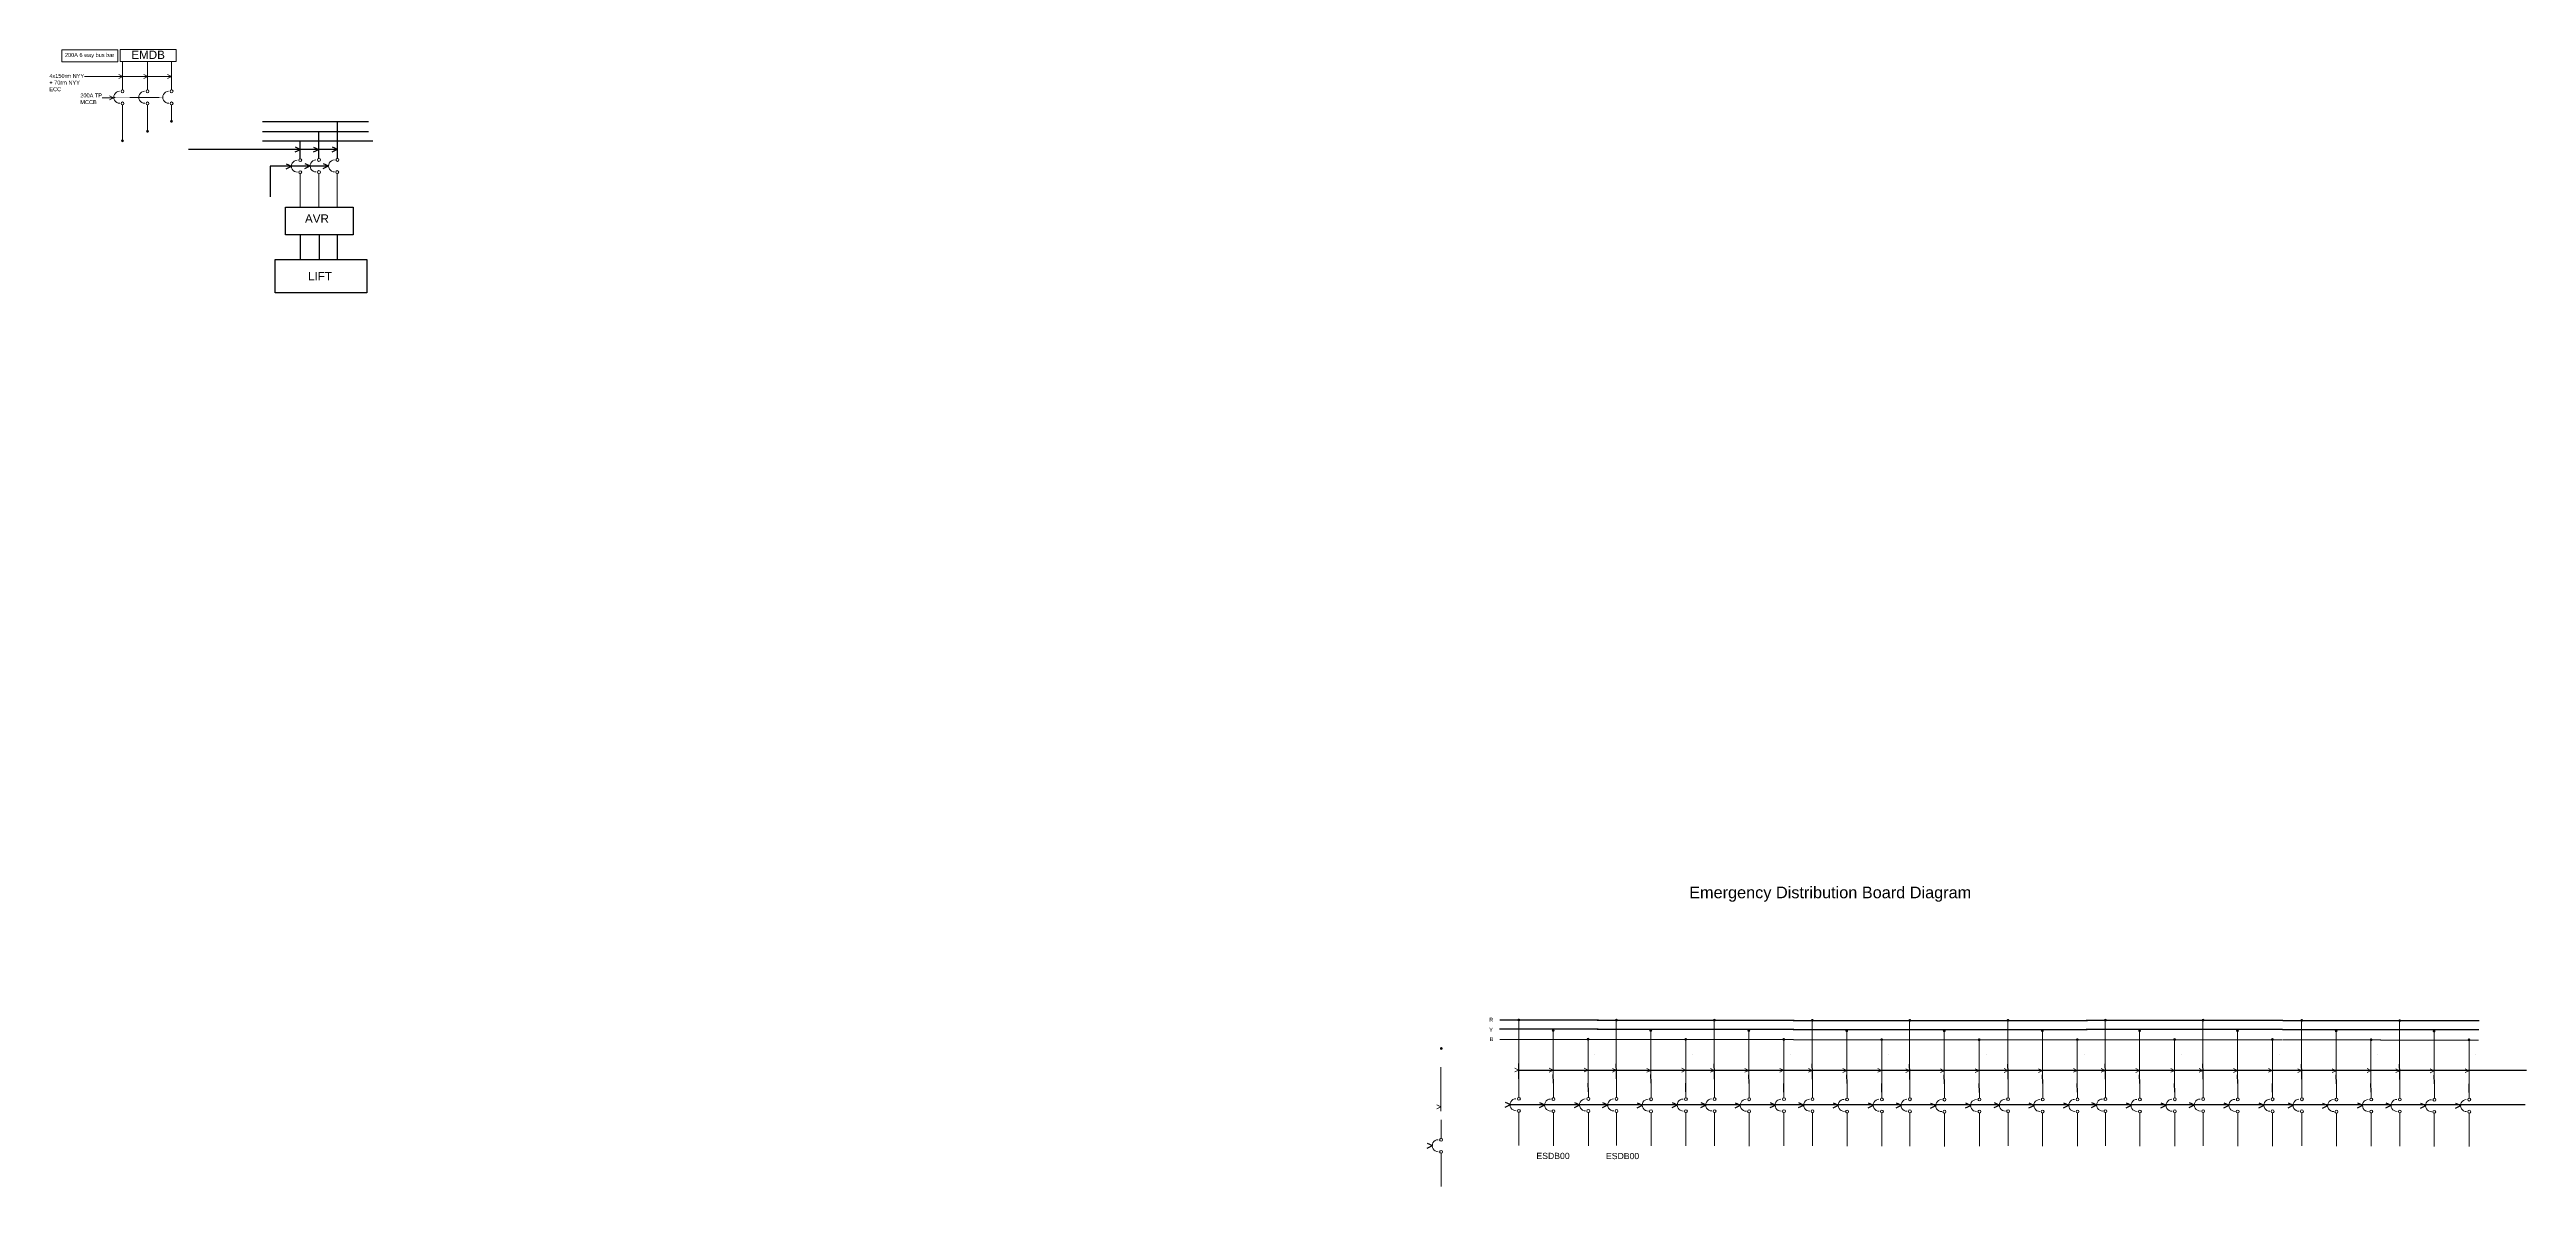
# Model space of a CAD drawing. Header units: inches. Extents: x 27999 to 50334, y 22577 to 32830.
import ezdxf

# ---------------------------------------------------------------- set-up
doc = ezdxf.new("R2010")
doc.units = ezdxf.units.IN
doc.header["$MEASUREMENT"] = 0
doc.linetypes.add('DASHED', pattern=[0.75, 0.5, -0.25])
for name, color, linetype, lineweight in [('SBD', 2, 'Continuous', 0), ('switchboard', 2, 'Continuous', 0), ('switchboard_text', 2, 'Continuous', 0)]:
    doc.layers.add(name, color=color, linetype=linetype, lineweight=lineweight)
doc.styles.get("Standard").update_dxf_attribs({"font": 'arial.ttf'})

msp = doc.modelspace()

# ---------------------------------------------------------------- hatches: boundary and pattern name
at = {"layer": 'switchboard'}
h = msp.add_hatch(color=7, dxfattribs=at)
edge = h.paths.add_edge_path()
edge.add_arc((29099, 32183), 12.9, 0, 360)
h = msp.add_hatch(color=7, dxfattribs=at)
edge = h.paths.add_edge_path()
edge.add_arc((28657, 32007), 12.9, 0, 360)
h = msp.add_hatch(color=7, dxfattribs=at)
edge = h.paths.add_edge_path()
edge.add_arc((28883, 32093), 12.9, 0, 360)
h = msp.add_hatch(color=7, dxfattribs=at)
edge = h.paths.add_edge_path()
edge.add_arc((41248, 24078), 12.9, 0, 360)
h = msp.add_hatch(color=7, dxfattribs=at)
edge = h.paths.add_edge_path()
edge.add_arc((41558, 23984), 12.9, 0, 360)
h = msp.add_hatch(color=7, dxfattribs=at)
edge = h.paths.add_edge_path()
edge.add_arc((41873, 23905), 12.9, 0, 360)
h = msp.add_hatch(color=7, dxfattribs=at)
edge = h.paths.add_edge_path()
edge.add_arc((42128, 24077), 12.9, 0, 360)
h = msp.add_hatch(color=7, dxfattribs=at)
edge = h.paths.add_edge_path()
edge.add_arc((42438, 23983), 12.9, 0, 360)
h = msp.add_hatch(color=7, dxfattribs=at)
edge = h.paths.add_edge_path()
edge.add_arc((42753, 23903), 12.9, 0, 360)
h = msp.add_hatch(color=7, dxfattribs=at)
edge = h.paths.add_edge_path()
edge.add_arc((43012, 24076), 12.9, 0, 360)
h = msp.add_hatch(color=7, dxfattribs=at)
edge = h.paths.add_edge_path()
edge.add_arc((43322, 23982), 12.9, 0, 360)
h = msp.add_hatch(color=7, dxfattribs=at)
edge = h.paths.add_edge_path()
edge.add_arc((43637, 23903), 12.9, 0, 360)
h = msp.add_hatch(color=7, dxfattribs=at)
edge = h.paths.add_edge_path()
edge.add_arc((43895, 24075), 12.9, 0, 360)
h = msp.add_hatch(color=7, dxfattribs=at)
edge = h.paths.add_edge_path()
edge.add_arc((44205, 23981), 12.9, 0, 360)
h = msp.add_hatch(color=7, dxfattribs=at)
edge = h.paths.add_edge_path()
edge.add_arc((44520, 23901), 12.9, 0, 360)
h = msp.add_hatch(color=7, dxfattribs=at)
edge = h.paths.add_edge_path()
edge.add_arc((44774, 24074), 12.9, 0, 360)
h = msp.add_hatch(color=7, dxfattribs=at)
edge = h.paths.add_edge_path()
edge.add_arc((45084, 23980), 12.9, 0, 360)
h = msp.add_hatch(color=7, dxfattribs=at)
edge = h.paths.add_edge_path()
edge.add_arc((45399, 23900), 12.9, 0, 360)
h = msp.add_hatch(color=7, dxfattribs=at)
edge = h.paths.add_edge_path()
edge.add_arc((45659, 24075), 12.9, 0, 360)
h = msp.add_hatch(color=7, dxfattribs=at)
edge = h.paths.add_edge_path()
edge.add_arc((45969, 23981), 12.9, 0, 360)
h = msp.add_hatch(color=7, dxfattribs=at)
edge = h.paths.add_edge_path()
edge.add_arc((46284, 23901), 12.9, 0, 360)
h = msp.add_hatch(color=7, dxfattribs=at)
edge = h.paths.add_edge_path()
edge.add_arc((46537, 24076), 12.9, 0, 360)
h = msp.add_hatch(color=7, dxfattribs=at)
edge = h.paths.add_edge_path()
edge.add_arc((46846, 23981), 12.9, 0, 360)
h = msp.add_hatch(color=7, dxfattribs=at)
edge = h.paths.add_edge_path()
edge.add_arc((47161, 23902), 12.9, 0, 360)
h = msp.add_hatch(color=7, dxfattribs=at)
edge = h.paths.add_edge_path()
edge.add_arc((47418, 24076), 12.9, 0, 360)
h = msp.add_hatch(color=7, dxfattribs=at)
edge = h.paths.add_edge_path()
edge.add_arc((47728, 23981), 12.9, 0, 360)
h = msp.add_hatch(color=7, dxfattribs=at)
edge = h.paths.add_edge_path()
edge.add_arc((48043, 23902), 12.9, 0, 360)
h = msp.add_hatch(color=7, dxfattribs=at)
edge = h.paths.add_edge_path()
edge.add_arc((48308, 24074), 12.9, 0, 360)
h = msp.add_hatch(color=7, dxfattribs=at)
edge = h.paths.add_edge_path()
edge.add_arc((48618, 23980), 12.9, 0, 360)
h = msp.add_hatch(color=7, dxfattribs=at)
edge = h.paths.add_edge_path()
edge.add_arc((48933, 23900), 12.9, 0, 360)
h = msp.add_hatch(color=7, dxfattribs=at)
edge = h.paths.add_edge_path()
edge.add_arc((49191, 24072), 12.9, 0, 360)
h = msp.add_hatch(color=7, dxfattribs=at)
edge = h.paths.add_edge_path()
edge.add_arc((49501, 23978), 12.9, 0, 360)
h = msp.add_hatch(color=7, dxfattribs=at)
edge = h.paths.add_edge_path()
edge.add_arc((49816, 23899), 12.9, 0, 360)
h = msp.add_hatch(color=7, dxfattribs=at)
edge = h.paths.add_edge_path()
edge.add_arc((40549, 23821), 12.9, 0, 360)

# ---------------------------------------------------------------- linework, layer by layer
at = {"color": 2}
for p, q in [((41075, 23997), (41963, 23997)), ((41955, 23995), (42843, 23995)), ((42839, 23995), (43727, 23995)), ((43722, 23993), (44611, 23993)), ((44600, 23992), (45489, 23992)), ((45486, 23993), (46374, 23993)), ((46363, 23994), (47252, 23994)), ((47245, 23994), (48133, 23994)), ((48134, 23992), (49023, 23992)), ((49018, 23991), (49906, 23991))]:
    msp.add_line(p, q, dxfattribs=at)
at = {"color": 1}
for p, q in [((41076, 24078), (41966, 24078)), ((41956, 24076), (42846, 24076)), ((42840, 24076), (43730, 24076)), ((43723, 24074), (44614, 24074)), ((44602, 24073), (45492, 24073)), ((45487, 24074), (46377, 24074)), ((46365, 24075), (47255, 24075)), ((47246, 24075), (48136, 24075)), ((48136, 24073), (49026, 24073)), ((49019, 24072), (49909, 24072))]:
    msp.add_line(p, q, dxfattribs=at)
for p, q in [((41249, 23607), (41247, 23685)), ((42129, 23605), (42127, 23684)), ((43013, 23605), (43011, 23683)), ((43896, 23603), (43894, 23682)), ((44775, 23602), (44772, 23680)), ((45660, 23603), (45658, 23681)), ((46537, 23604), (46535, 23682)), ((47419, 23604), (47417, 23682)), ((48309, 23602), (48306, 23681)), ((49192, 23601), (49190, 23679)), ((41560, 23508), (41558, 23586)), ((41875, 23430), (41873, 23508)), ((42441, 23507), (42438, 23585)), ((42755, 23429), (42753, 23507)), ((43325, 23506), (43322, 23584)), ((43639, 23428), (43637, 23506)), ((44208, 23505), (44205, 23583)), ((44522, 23427), (44520, 23505)), ((45086, 23503), (45084, 23582)), ((45401, 23425), (45398, 23504)), ((45972, 23504), (45969, 23583)), ((46286, 23426), (46284, 23505)), ((46849, 23505), (46846, 23583)), ((47163, 23427), (47161, 23506)), ((47731, 23505), (47728, 23583)), ((48045, 23427), (48043, 23506)), ((48620, 23503), (48618, 23582)), ((48935, 23426), (48932, 23504)), ((49504, 23502), (49501, 23580)), ((49818, 23424), (49816, 23503))]:
    msp.add_line(p, q)
at = {"color": 40, "true_color": 0xf8d731}
for p, q in [((41246, 23625), (46642, 23625)), ((41249, 23547), (41249, 23607)), ((42129, 23546), (42129, 23605)), ((43013, 23545), (43013, 23605)), ((43896, 23544), (43896, 23603)), ((44775, 23542), (44775, 23602)), ((45660, 23543), (45660, 23603)), ((46537, 23544), (46537, 23604)), ((46642, 23625), (50334, 23625)), ((47419, 23544), (47419, 23604)), ((48309, 23543), (48309, 23602)), ((49192, 23541), (49192, 23601)), ((41169, 23316), (46649, 23316)), ((46649, 23316), (50321, 23316))]:
    msp.add_line(p, q, dxfattribs=at)
at = {"layer": 'SBD', "color": 1, "lineweight": 25, "ltscale": 10}
msp.add_line((29919, 32182), (30875, 32182), dxfattribs=at)
at = {"layer": 'SBD', "lineweight": 25, "ltscale": 10}
for p, q in [((30595, 31847), (30595, 32178)), ((30213, 31951), (30261, 31929)), ((30260, 31845), (30260, 32003)), ((30381, 31950), (30429, 31929)), ((30429, 31847), (30429, 32087)), ((30548, 31951), (30596, 31930)), ((30596, 31929), (29252, 31929)), ((30515, 31779), (29988, 31779)), ((29988, 31779), (29988, 31502)), ((30132, 31800), (30180, 31778)), ((30132, 31755), (30180, 31778)), ((30213, 31906), (30261, 31929)), ((30302, 31801), (30350, 31780)), ((30302, 31756), (30350, 31780)), ((30381, 31906), (30429, 31929)), ((30467, 31801), (30515, 31780)), ((30467, 31756), (30515, 31780)), ((30548, 31906), (30596, 31930)), ((30260, 31158), (30260, 30937)), ((30432, 31158), (30432, 30937)), ((30594, 31158), (30594, 30937)), ((41935, 23770), (41935, 23770)), ((42815, 23769), (42815, 23769)), ((43699, 23768), (43699, 23768)), ((44583, 23767), (44583, 23767)), ((45461, 23765), (45461, 23765)), ((46346, 23766), (46346, 23766)), ((47224, 23767), (47224, 23767)), ((48105, 23767), (48105, 23767)), ((48995, 23766), (48995, 23766)), ((49878, 23764), (49878, 23764)), ((41124, 23336), (41172, 23315)), ((41124, 23291), (41172, 23315)), ((41435, 23334), (41483, 23312)), ((41435, 23289), (41483, 23312)), ((41750, 23335), (41798, 23313)), ((41750, 23290), (41798, 23313)), ((42004, 23335), (42052, 23313)), ((42004, 23290), (42052, 23313)), ((42315, 23332), (42363, 23311)), ((42315, 23287), (42363, 23311)), ((42630, 23333), (42678, 23312)), ((42630, 23289), (42678, 23312)), ((42888, 23334), (42936, 23313)), ((42888, 23290), (42936, 23313)), ((43199, 23332), (43247, 23310)), ((43199, 23287), (43247, 23310)), ((43514, 23333), (43562, 23311)), ((43514, 23288), (43562, 23311)), ((43771, 23333), (43819, 23311)), ((43771, 23288), (43819, 23311)), ((44083, 23330), (44131, 23309)), ((44083, 23286), (44131, 23309)), ((44397, 23331), (44445, 23310)), ((44397, 23287), (44445, 23310)), ((44650, 23332), (44698, 23310)), ((44650, 23287), (44698, 23310)), ((44961, 23329), (45009, 23307)), ((44961, 23284), (45009, 23307)), ((45276, 23330), (45324, 23308)), ((45276, 23285), (45324, 23308)), ((45535, 23333), (45583, 23311)), ((45535, 23288), (45583, 23311)), ((45846, 23330), (45894, 23308)), ((45846, 23285), (45894, 23308)), ((46161, 23331), (46209, 23309)), ((46161, 23286), (46209, 23309)), ((46412, 23334), (46460, 23312)), ((46412, 23289), (46460, 23312)), ((46724, 23331), (46772, 23309)), ((46724, 23286), (46772, 23309)), ((47038, 23332), (47086, 23310)), ((47038, 23287), (47086, 23310)), ((47294, 23334), (47342, 23312)), ((47294, 23289), (47342, 23312)), ((47605, 23331), (47653, 23309)), ((47605, 23286), (47653, 23309)), ((47920, 23332), (47968, 23310)), ((47920, 23287), (47968, 23310)), ((48184, 23332), (48231, 23310)), ((48184, 23287), (48231, 23310)), ((48495, 23329), (48543, 23308)), ((48495, 23284), (48543, 23308)), ((48810, 23330), (48858, 23309)), ((48810, 23285), (48858, 23309)), ((49067, 23330), (49115, 23309)), ((49067, 23286), (49115, 23309)), ((49378, 23328), (49426, 23306)), ((49378, 23283), (49426, 23306)), ((49693, 23329), (49741, 23307)), ((49693, 23284), (49741, 23307)), ((40422, 22967), (40469, 22945)), ((40422, 22922), (40469, 22945))]:
    msp.add_line(p, q, dxfattribs=at)
at = {"layer": 'SBD', "color": 2, "lineweight": 25, "ltscale": 10}
msp.add_line((29919, 32092), (30875, 32092), dxfattribs=at)
at = {"layer": 'SBD', "color": 5, "lineweight": 25, "ltscale": 10}
msp.add_line((29919, 32007), (30916, 32007), dxfattribs=at)
at = {"layer": 'SBD', "lineweight": 25, "ltscale": 10}
for points in [[(30127, 31409), (30737, 31409), (30737, 31158), (30127, 31158)], [(30034, 30937), (30860, 30937), (30860, 30637), (30034, 30637)]]:
    msp.add_lwpolyline(points, close=True, dxfattribs=at)
at = {"layer": 'switchboard'}
for p, q in [((28110, 32718), (28110, 32826)), ((28110, 32826), (28615, 32826)), ((28110, 32718), (28615, 32718)), ((28615, 32826), (28615, 32718)), ((28637, 32722), (28637, 32830)), ((28637, 32830), (29142, 32830)), ((28637, 32722), (29142, 32722)), ((28657, 32466), (28657, 32722)), ((28883, 32466), (28883, 32722)), ((29100, 32466), (29100, 32722)), ((29142, 32830), (29142, 32722)), ((28657, 32331), (28657, 32007)), ((28883, 32331), (28883, 32092)), ((29100, 32331), (29100, 32182)), ((30260, 31710), (30260, 31413)), ((30429, 31712), (30429, 31413)), ((30594, 31712), (30594, 31413)), ((41247, 23685), (41247, 24080)), ((41558, 23586), (41558, 23982)), ((41873, 23508), (41873, 23904)), ((42127, 23684), (42127, 24079)), ((42438, 23585), (42438, 23980)), ((42753, 23507), (42753, 23903)), ((43011, 23683), (43011, 24078)), ((43322, 23584), (43322, 23980)), ((43637, 23506), (43637, 23902)), ((43894, 23682), (43894, 24077)), ((44205, 23583), (44205, 23978)), ((44520, 23505), (44520, 23901)), ((44772, 23680), (44772, 24076)), ((45084, 23582), (45084, 23977)), ((45398, 23504), (45398, 23899)), ((45658, 23681), (45658, 24077)), ((45969, 23583), (45969, 23978)), ((46284, 23505), (46284, 23900)), ((46535, 23682), (46535, 24078)), ((46846, 23583), (46846, 23979)), ((47161, 23506), (47161, 23901)), ((47417, 23682), (47417, 24078)), ((47728, 23583), (47728, 23979)), ((48043, 23506), (48043, 23901)), ((48306, 23681), (48306, 24076)), ((48618, 23582), (48618, 23977)), ((48932, 23504), (48932, 23899)), ((49190, 23679), (49190, 24075)), ((49501, 23580), (49501, 23976)), ((49816, 23503), (49816, 23898)), ((40544, 23256), (40544, 23652)), ((41249, 23380), (41249, 23547)), ((41560, 23378), (41560, 23508)), ((42129, 23379), (42129, 23546)), ((42441, 23376), (42441, 23507)), ((43013, 23378), (43013, 23545)), ((43325, 23376), (43325, 23506)), ((43896, 23377), (43896, 23544)), ((44208, 23374), (44208, 23505)), ((44775, 23376), (44775, 23542)), ((45086, 23373), (45086, 23503)), ((45660, 23377), (45660, 23543)), ((45972, 23374), (45972, 23504)), ((46537, 23378), (46537, 23544)), ((46849, 23375), (46849, 23505)), ((47419, 23378), (47419, 23544)), ((47731, 23375), (47731, 23505)), ((48309, 23376), (48309, 23543)), ((48620, 23373), (48620, 23503)), ((49192, 23375), (49192, 23541)), ((49504, 23372), (49504, 23502)), ((41249, 23245), (41249, 22946)), ((41560, 23243), (41560, 22943)), ((41875, 23379), (41875, 23430)), ((41875, 23244), (41875, 22944)), ((42129, 23244), (42129, 22945)), ((42440, 23241), (42440, 22942)), ((42755, 23377), (42755, 23429)), ((42755, 23242), (42755, 22943)), ((43013, 23243), (43013, 22944)), ((43324, 23241), (43324, 22941)), ((43639, 23377), (43639, 23428)), ((43639, 23242), (43639, 22942)), ((43896, 23242), (43896, 22943)), ((44208, 23239), (44208, 22940)), ((44522, 23375), (44522, 23427)), ((44522, 23240), (44522, 22941)), ((44775, 23241), (44775, 22941)), ((45086, 23238), (45086, 22938)), ((45401, 23374), (45401, 23425)), ((45401, 23239), (45401, 22939)), ((45660, 23242), (45660, 22942)), ((45971, 23239), (45971, 22940)), ((46286, 23375), (46286, 23426)), ((46286, 23240), (46286, 22941)), ((46537, 23243), (46537, 22943)), ((46849, 23240), (46849, 22940)), ((47163, 23376), (47163, 23427)), ((47163, 23241), (47163, 22941)), ((47419, 23243), (47419, 22943)), ((47730, 23240), (47730, 22940)), ((48045, 23376), (48045, 23427)), ((48045, 23241), (48045, 22941)), ((48309, 23241), (48309, 22942)), ((48620, 23238), (48620, 22939)), ((48935, 23374), (48935, 23426)), ((48935, 23239), (48935, 22940)), ((49192, 23239), (49192, 22940)), ((49503, 23237), (49503, 22937)), ((49818, 23373), (49818, 23424)), ((49818, 23238), (49818, 22938)), ((40547, 23011), (40547, 23178)), ((40547, 22876), (40547, 22577))]:
    msp.add_line(p, q, dxfattribs=at)
at = {"layer": 'switchboard', "color": 7}
for p, q in [((28885, 32587), (28315, 32587)), ((28577, 32394), (28475, 32394)), ((28577, 32395), (28541, 32411)), ((28577, 32395), (28541, 32377)), ((28659, 32588), (28623, 32604)), ((28659, 32588), (28623, 32570)), ((28885, 32587), (28849, 32604)), ((28885, 32587), (28849, 32570)), ((28885, 32587), (29100, 32587)), ((29100, 32587), (29064, 32604)), ((29100, 32587), (29064, 32570)), ((41246, 23625), (41211, 23609)), ((41246, 23625), (41212, 23643)), ((41557, 23624), (41523, 23642)), ((41557, 23624), (41523, 23608)), ((41872, 23626), (41837, 23609)), ((41872, 23626), (41838, 23643)), ((42126, 23624), (42092, 23641)), ((42126, 23624), (42092, 23608)), ((42438, 23623), (42403, 23640)), ((42438, 23623), (42403, 23607)), ((42752, 23624), (42718, 23642)), ((42752, 23624), (42718, 23608)), ((43010, 23623), (42976, 23641)), ((43010, 23623), (42976, 23607)), ((43322, 23622), (43287, 23640)), ((43322, 23622), (43287, 23606)), ((43636, 23624), (43602, 23641)), ((43636, 23624), (43602, 23607)), ((43893, 23622), (43859, 23639)), ((43893, 23622), (43859, 23606)), ((44205, 23621), (44170, 23605)), ((44205, 23621), (44171, 23639)), ((44519, 23622), (44485, 23640)), ((44519, 23622), (44485, 23606)), ((44772, 23621), (44737, 23604)), ((44772, 23621), (44738, 23638)), ((45083, 23620), (45049, 23637)), ((45083, 23620), (45049, 23603)), ((45398, 23621), (45363, 23605)), ((45398, 23621), (45364, 23638)), ((45657, 23622), (45623, 23639)), ((45657, 23622), (45623, 23605)), ((45969, 23621), (45934, 23638)), ((45969, 23621), (45934, 23604)), ((46283, 23622), (46249, 23639)), ((46283, 23622), (46249, 23606)), ((46534, 23623), (46500, 23640)), ((46534, 23623), (46500, 23606)), ((46846, 23622), (46811, 23605)), ((46846, 23622), (46812, 23639)), ((47160, 23623), (47126, 23640)), ((47160, 23623), (47126, 23606)), ((47416, 23623), (47382, 23640)), ((47416, 23623), (47382, 23606)), ((47728, 23622), (47693, 23639)), ((47728, 23622), (47693, 23605)), ((48042, 23623), (48008, 23640)), ((48042, 23623), (48008, 23606)), ((48306, 23621), (48271, 23605)), ((48306, 23621), (48272, 23638)), ((48617, 23620), (48583, 23637)), ((48617, 23620), (48583, 23604)), ((48932, 23621), (48897, 23605)), ((48932, 23621), (48898, 23639)), ((49189, 23619), (49155, 23637)), ((49189, 23619), (49155, 23603)), ((49501, 23619), (49466, 23636)), ((49501, 23619), (49466, 23602)), ((49815, 23620), (49781, 23637)), ((49815, 23620), (49781, 23603)), ((40544, 23294), (40509, 23312)), ((40544, 23294), (40509, 23278))]:
    msp.add_line(p, q, dxfattribs=at)
at = {"layer": 'switchboard', "linetype": 'DASHED'}
msp.add_line((28578, 32398), (29020, 32398), dxfattribs=at)
at = {"layer": 'switchboard', "color": 5}
for p, q in [((41960, 23903), (41076, 23903)), ((42840, 23902), (41956, 23902)), ((43724, 23901), (42840, 23901)), ((44607, 23900), (43724, 23900)), ((45486, 23898), (44602, 23898)), ((46371, 23900), (45487, 23900)), ((47248, 23900), (46365, 23900)), ((48130, 23900), (47246, 23900)), ((49020, 23899), (48136, 23899)), ((49903, 23897), (49019, 23897))]:
    msp.add_line(p, q, dxfattribs=at)
at = {"layer": 'switchboard'}
for centre in [(28657, 32453), (28883, 32453), (29100, 32453), (28657, 32344), (28883, 32344), (29100, 32344), (30260, 31723), (30260, 31832), (30429, 31834), (30429, 31725), (30594, 31725), (30595, 31834), (41249, 23367), (41249, 23258), (41560, 23365), (41560, 23256), (41875, 23366), (41875, 23257), (42129, 23366), (42129, 23257), (42440, 23254), (42441, 23363), (42755, 23364), (42755, 23255), (43013, 23365), (43013, 23256), (43325, 23363), (43324, 23254), (43639, 23364), (43639, 23255), (43896, 23364), (43896, 23255), (44208, 23361), (44208, 23252), (44522, 23362), (44522, 23253), (44775, 23363), (44775, 23254), (45086, 23360), (45086, 23251), (45401, 23361), (45401, 23252), (45660, 23364), (45660, 23255), (45972, 23361), (45971, 23252), (46286, 23362), (46286, 23253), (46537, 23365), (46537, 23256), (46849, 23362), (46849, 23253), (47163, 23363), (47163, 23254), (47419, 23365), (47419, 23256), (47731, 23362), (47730, 23253), (48045, 23363), (48045, 23254), (48309, 23363), (48309, 23254), (48620, 23360), (48620, 23251), (48935, 23361), (48935, 23252), (49192, 23361), (49192, 23253), (49503, 23250), (49504, 23359), (49818, 23360), (49818, 23251), (40547, 22998), (40547, 22889)]:
    msp.add_circle(centre, 13.1, dxfattribs=at)
for centre in [(28632, 32400), (28858, 32400), (29074, 32400), (30234, 31778), (30403, 31780), (30569, 31780), (41223, 23314), (41535, 23311), (41849, 23312), (42104, 23312), (42415, 23310), (42730, 23311), (42987, 23312), (43299, 23309), (43613, 23310), (43871, 23310), (44182, 23308), (44497, 23309), (44749, 23309), (45061, 23306), (45375, 23307), (45635, 23310), (45946, 23307), (46261, 23308), (46512, 23311), (46823, 23308), (47138, 23309), (47393, 23311), (47705, 23308), (48020, 23309), (48283, 23309), (48595, 23306), (48909, 23307), (49167, 23308), (49478, 23305), (49793, 23306), (40521, 22944)]:
    msp.add_arc(centre, 54, 91.3607, 271.3607, dxfattribs=at)

# ---------------------------------------------------------------- texts
at = {"layer": 'switchboard_text', "attachment_point": 1}
for s, insert, char_height, width in [('{\\C7;4x150rm NYY + 70rm NYY ECC}', (27998, 32610), 36, 324.15), ('200A 6 way bus bar', (28138, 32799), 36, 517.27), ('EMDB', (28737, 32820), 75, 120.17), ('{\\C7;200A TP\\PMCCB}', (28277, 32434), 36, 324.15), ('AVR', (30303, 31343), 75, 120.17), ('LIFT', (30331, 30823), 75, 120.17), ('       Emergency Distribution Board Diagram', (42499, 25281), 105, 3588.69), ('{\\C7;Y}', (40981, 24008), 36, 324.15), ('{\\C7;R}', (40981, 24098), 36, 324.15), ('{\\C7;B}', (40984, 23923), 36, 324.15), ('ESDB00', (41407, 22880), 55.9, 223.95), ('ESDB00', (42034, 22879), 55.9, 223.95)]:
    msp.add_mtext(s, dxfattribs=dict(at, insert=insert, char_height=char_height, width=width))

doc.saveas('drawing.dxf')
